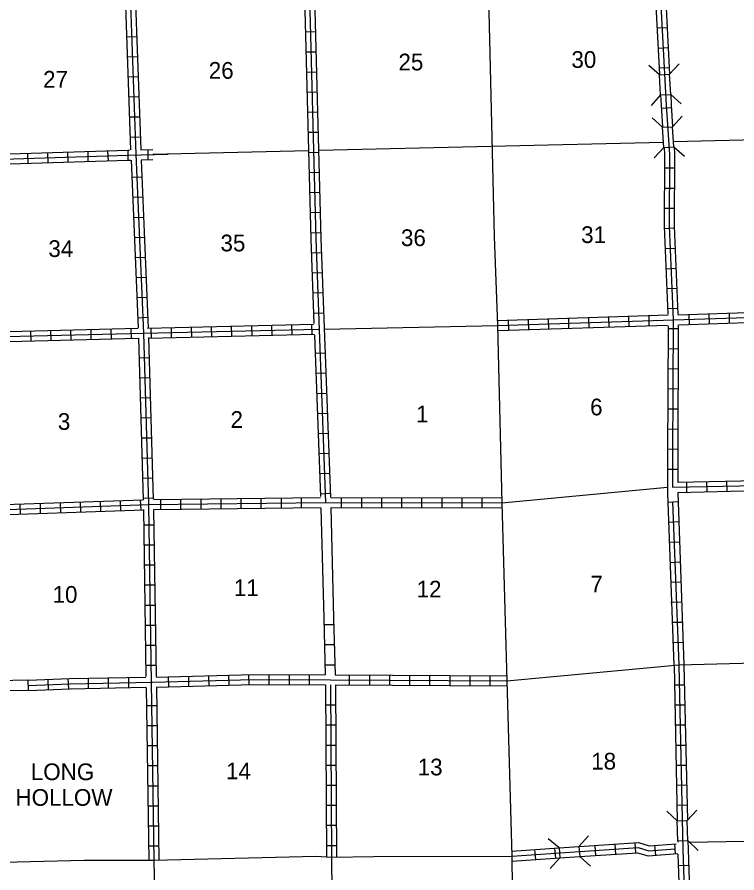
# Model space of a CAD drawing. Extents: x 1989549 to 2353218, y 16533709 to 16909437.
# Drawn here: x 2110477 to 2131979, y 16604560 to 16630131 of the extents above; entities that cross this region are included whole.
import ezdxf

# ---------------------------------------------------------------- set-up
doc = ezdxf.new("R2010")
doc.units = 0
for name, color, linetype in [('L10', 7, 'Continuous'), ('L11', 7, 'Continuous'), ('L13', 7, 'Continuous'), ('L14', 7, 'Continuous'), ('L16', 7, 'Continuous'), ('L18', 7, 'Continuous'), ('L4', 7, 'Continuous'), ('L8', 7, 'Continuous'), ('L9', 7, 'Continuous')]:
    doc.layers.add(name, color=color, linetype=linetype)

msp = doc.modelspace()

# ---------------------------------------------------------------- linework, layer by layer
at = {"layer": 'L10'}
for p, q in [((2110811, 16610314), (2108622, 16610269)), ((2110811, 16610014), (2108629, 16609969))]:
    msp.add_line(p, q, dxfattribs=at)
at = {"layer": 'L11'}
for p, q in [((2119552, 16615464), (2119635, 16612175)), ((2119844, 16615481), (2119933, 16612179))]:
    msp.add_line(p, q, dxfattribs=at)
at = {"layer": 'L13'}
for p, q in [((2130085, 16626414), (2134935, 16626531)), ((2119486, 16626156), (2129785, 16626398)), ((2114529, 16626038), (2119186, 16626148)), ((2119652, 16620806), (2124827, 16620914)), ((2124960, 16615614), (2129910, 16616081)), ((2130552, 16605473), (2132209, 16605504)), ((2114561, 16604939), (2114701, 16599514)), ((2119869, 16605031), (2119963, 16597185))]:
    msp.add_line(p, q, dxfattribs=at)
at = {"layer": 'L18'}
for p, q in [((2129669, 16628406), (2129352, 16628689)), ((2129969, 16628423), (2130252, 16628739)), ((2129669, 16628406), (2129969, 16628423)), ((2129702, 16627806), (2129669, 16628406)), ((2130002, 16627823), (2129969, 16628423)), ((2129702, 16627806), (2129419, 16627489)), ((2129702, 16627806), (2130002, 16627823)), ((2130002, 16627823), (2130319, 16627539)), ((2129760, 16626839), (2129452, 16627123)), ((2130060, 16626856), (2130344, 16627173)), ((2129760, 16626839), (2130060, 16626856)), ((2129794, 16626239), (2129760, 16626839)), ((2130094, 16626256), (2130060, 16626856)), ((2129794, 16626239), (2129510, 16625923)), ((2129794, 16626239), (2130094, 16626256)), ((2130094, 16626256), (2130410, 16625973)), ((2130194, 16606114), (2129885, 16606406)), ((2130494, 16606123), (2130785, 16606431)), ((2130194, 16606114), (2130494, 16606123)), ((2130210, 16605514), (2130194, 16606114)), ((2130510, 16605523), (2130494, 16606123)), ((2126669, 16605306), (2126344, 16605581)), ((2127260, 16605348), (2127544, 16605664)), ((2126669, 16605306), (2127260, 16605348)), ((2126669, 16605306), (2126685, 16605006)), ((2127260, 16605348), (2127285, 16605048)), ((2130210, 16605514), (2130510, 16605523)), ((2130510, 16605523), (2130819, 16605231)), ((2126685, 16605006), (2127285, 16605048)), ((2127285, 16605048), (2127602, 16604764)), ((2126685, 16605006), (2126402, 16604689))]:
    msp.add_line(p, q, dxfattribs=at)
at = {"layer": 'L4'}
msp.add_line((2125252, 16605056), (2125269, 16604114), dxfattribs=at)
for points in [[(2124535, 16631539), (2124635, 16627373), (2124727, 16623573), (2124827, 16620914), (2124960, 16615614), (2125110, 16610298), (2125252, 16605056)], [(2125110, 16610298), (2130244, 16610781), (2135535, 16610914)], [(2107859, 16604791), (2109261, 16604856), (2112478, 16604939), (2114561, 16604939), (2119411, 16605056), (2119869, 16605031), (2121136, 16605048), (2125252, 16605056)]]:
    msp.add_lwpolyline(points, dxfattribs=at)
at = {"layer": 'L8'}
for p, q in [((2119094, 16629689), (2119394, 16629698)), ((2129594, 16629806), (2129894, 16629823)), ((2113752, 16629539), (2114052, 16629556)), ((2119111, 16629089), (2119411, 16629098)), ((2129627, 16629206), (2129927, 16629223)), ((2113769, 16628948), (2114069, 16628956)), ((2129660, 16628614), (2129960, 16628623)), ((2113794, 16628348), (2114094, 16628356)), ((2119119, 16628489), (2119419, 16628498)), ((2119136, 16627889), (2119436, 16627898)), ((2113819, 16627748), (2114119, 16627756)), ((2119152, 16627289), (2119452, 16627298)), ((2129727, 16627406), (2130027, 16627431)), ((2113836, 16627148), (2114136, 16627156)), ((2113861, 16626548), (2114161, 16626556)), ((2119169, 16626689), (2119469, 16626698)), ((2110786, 16626064), (2110794, 16625764)), ((2111386, 16626081), (2111394, 16625781)), ((2111986, 16626098), (2111994, 16625798)), ((2112586, 16626114), (2112594, 16625814)), ((2113177, 16626139), (2113194, 16625839)), ((2113786, 16626156), (2113786, 16625856)), ((2114386, 16626164), (2114386, 16625873)), ((2119186, 16626089), (2119486, 16626098)), ((2119202, 16625489), (2119502, 16625498)), ((2129819, 16625623), (2130119, 16625623)), ((2113902, 16625348), (2114202, 16625356)), ((2129810, 16625023), (2130110, 16625023)), ((2113936, 16624748), (2114227, 16624756)), ((2119219, 16624889), (2119519, 16624898)), ((2119236, 16624289), (2119536, 16624298)), ((2129810, 16624423), (2130110, 16624423)), ((2113961, 16624148), (2114261, 16624156)), ((2129802, 16623814), (2130102, 16623831)), ((2113986, 16623548), (2114286, 16623556)), ((2119244, 16623689), (2119544, 16623698)), ((2129835, 16623214), (2130135, 16623231)), ((2114011, 16622948), (2114311, 16622956)), ((2119269, 16623089), (2119569, 16623098)), ((2119294, 16622489), (2119586, 16622498)), ((2129860, 16622614), (2130160, 16622631)), ((2114036, 16622348), (2114336, 16622364)), ((2129885, 16622023), (2130185, 16622031)), ((2114061, 16621748), (2114361, 16621764)), ((2119311, 16621889), (2119611, 16621898)), ((2129910, 16621423), (2130210, 16621431)), ((2114086, 16621148), (2114386, 16621164)), ((2119336, 16621289), (2119636, 16621298)), ((2124819, 16621064), (2129927, 16621231)), ((2124827, 16620914), (2135343, 16621256)), ((2127544, 16621156), (2127552, 16620856)), ((2128144, 16621173), (2128152, 16620873)), ((2128744, 16621189), (2128752, 16620889)), ((2129344, 16621214), (2129352, 16620914)), ((2130219, 16621239), (2135185, 16621398)), ((2130544, 16621248), (2130552, 16620948)), ((2131144, 16621273), (2131152, 16620973)), ((2131744, 16621289), (2131752, 16620989)), ((2116894, 16620598), (2116886, 16620898)), ((2117494, 16620614), (2117486, 16620914)), ((2118094, 16620623), (2118086, 16620923)), ((2118694, 16620639), (2118686, 16620939)), ((2119294, 16620648), (2119286, 16620948)), ((2124835, 16620764), (2129902, 16620931)), ((2125144, 16621073), (2125152, 16620773)), ((2125744, 16621098), (2125752, 16620798)), ((2126344, 16621114), (2126352, 16620814)), ((2126944, 16621131), (2126952, 16620831)), ((2130244, 16620939), (2135185, 16621098)), ((2110894, 16620456), (2110886, 16620756)), ((2111494, 16620473), (2111486, 16620773)), ((2112094, 16620489), (2112086, 16620789)), ((2112694, 16620498), (2112686, 16620798)), ((2113294, 16620514), (2113286, 16620814)), ((2113894, 16620531), (2113886, 16620831)), ((2114494, 16620548), (2114486, 16620848)), ((2115094, 16620556), (2115086, 16620856)), ((2115694, 16620573), (2115686, 16620873)), ((2116294, 16620581), (2116286, 16620881)), ((2129927, 16620831), (2130227, 16620823)), ((2129927, 16620231), (2130227, 16620223)), ((2114127, 16619948), (2114427, 16619964)), ((2119377, 16620089), (2119677, 16620098)), ((2129919, 16619631), (2130219, 16619623)), ((2114144, 16619356), (2114444, 16619364)), ((2119402, 16619489), (2119702, 16619498)), ((2119427, 16618889), (2119719, 16618898)), ((2129919, 16619031), (2130219, 16619023)), ((2114161, 16618756), (2114461, 16618764)), ((2129919, 16618431), (2130219, 16618423)), ((2114177, 16618156), (2114477, 16618164)), ((2119444, 16618289), (2119744, 16618298)), ((2129910, 16617831), (2130210, 16617823)), ((2114194, 16617556), (2114494, 16617564)), ((2119469, 16617689), (2119769, 16617698)), ((2119486, 16617089), (2119786, 16617106)), ((2129910, 16617231), (2130210, 16617223)), ((2114211, 16616956), (2114511, 16616964)), ((2129910, 16616623), (2130210, 16616623)), ((2114227, 16616356), (2114527, 16616364)), ((2119511, 16616489), (2119811, 16616506)), ((2130060, 16616081), (2140668, 16616331)), ((2130219, 16616231), (2135193, 16616348)), ((2130210, 16615931), (2135202, 16616048)), ((2130469, 16616239), (2130477, 16615939)), ((2131069, 16616256), (2131077, 16615956)), ((2131669, 16616273), (2131677, 16615973)), ((2119536, 16615889), (2119836, 16615906)), ((2120161, 16615781), (2120161, 16615481)), ((2120761, 16615781), (2120761, 16615481)), ((2129910, 16615898), (2130094, 16610764)), ((2130210, 16615931), (2130394, 16610773)), ((2110561, 16615581), (2110569, 16615281)), ((2111161, 16615606), (2111169, 16615306)), ((2111761, 16615623), (2111769, 16615323)), ((2112361, 16615648), (2112369, 16615348)), ((2112961, 16615664), (2112969, 16615364)), ((2113552, 16615689), (2113569, 16615389)), ((2114152, 16615706), (2114169, 16615406)), ((2114244, 16615756), (2114544, 16615764)), ((2114402, 16615564), (2114561, 16604939)), ((2114761, 16615723), (2114761, 16615423)), ((2115361, 16615723), (2115361, 16615423)), ((2115961, 16615731), (2115961, 16615431)), ((2116561, 16615739), (2116561, 16615439)), ((2117161, 16615748), (2117161, 16615448)), ((2117761, 16615756), (2117761, 16615456)), ((2118361, 16615764), (2118361, 16615464)), ((2118961, 16615773), (2118961, 16615473)), ((2121361, 16615773), (2121361, 16615473)), ((2121961, 16615773), (2121961, 16615473)), ((2122561, 16615773), (2122561, 16615473)), ((2123161, 16615773), (2123161, 16615473)), ((2123761, 16615764), (2123761, 16615464)), ((2124360, 16615764), (2124360, 16615464)), ((2129919, 16615639), (2130219, 16615656)), ((2114252, 16615423), (2114327, 16610431)), ((2114552, 16615414), (2114627, 16610431)), ((2129952, 16615039), (2130252, 16615056)), ((2114261, 16614964), (2114561, 16614964)), ((2114269, 16614364), (2114569, 16614364)), ((2129960, 16614439), (2130260, 16614456)), ((2114277, 16613764), (2114577, 16613764)), ((2129994, 16613839), (2130294, 16613856)), ((2129994, 16613248), (2130294, 16613256)), ((2114286, 16613164), (2114586, 16613164)), ((2114294, 16612564), (2114594, 16612564)), ((2130010, 16612648), (2130310, 16612656)), ((2114302, 16611964), (2114602, 16611964)), ((2119635, 16612175), (2119678, 16610481)), ((2119640, 16611981), (2119938, 16611981)), ((2119933, 16612179), (2119979, 16610481)), ((2130044, 16612048), (2130344, 16612056)), ((2130060, 16611448), (2130360, 16611456)), ((2114319, 16611364), (2114619, 16611364)), ((2119655, 16611381), (2119954, 16611381)), ((2114327, 16610764), (2114627, 16610764)), ((2119671, 16610781), (2119971, 16610781)), ((2115011, 16610123), (2115002, 16610423)), ((2115611, 16610139), (2115602, 16610439)), ((2116211, 16610156), (2116202, 16610456)), ((2116811, 16610173), (2116802, 16610473)), ((2117411, 16610189), (2117402, 16610489)), ((2118011, 16610189), (2118011, 16610489)), ((2118611, 16610189), (2118611, 16610489)), ((2119211, 16610181), (2119211, 16610481)), ((2120411, 16610181), (2120411, 16610481)), ((2121011, 16610173), (2121011, 16610473)), ((2121611, 16610173), (2121611, 16610473)), ((2122211, 16610164), (2122211, 16610464)), ((2122811, 16610164), (2122811, 16610464)), ((2123411, 16610156), (2123411, 16610456)), ((2124010, 16610156), (2124010, 16610456)), ((2124610, 16610148), (2124610, 16610448)), ((2110819, 16610014), (2110803, 16610314)), ((2111419, 16610039), (2111403, 16610339)), ((2112019, 16610064), (2112003, 16610364)), ((2112611, 16610073), (2112611, 16610373)), ((2113211, 16610081), (2113211, 16610381)), ((2113811, 16610098), (2113811, 16610398)), ((2119686, 16610181), (2119719, 16605031)), ((2119836, 16610181), (2119869, 16605031)), ((2119986, 16610181), (2120019, 16605031)), ((2130110, 16610181), (2130410, 16610181)), ((2114336, 16610098), (2114411, 16604939)), ((2114636, 16610123), (2114711, 16604939)), ((2114344, 16609564), (2114644, 16609564)), ((2119686, 16609581), (2119986, 16609581)), ((2130119, 16609581), (2130419, 16609581)), ((2114352, 16608964), (2114652, 16608964)), ((2119694, 16608981), (2119994, 16608981)), ((2130135, 16608981), (2130435, 16608981)), ((2114361, 16608364), (2114661, 16608364)), ((2119694, 16608381), (2119994, 16608381)), ((2130152, 16608381), (2130444, 16608381)), ((2114369, 16607764), (2114669, 16607764)), ((2119702, 16607781), (2120002, 16607781)), ((2130160, 16607781), (2130460, 16607781)), ((2114377, 16607164), (2114677, 16607164)), ((2119702, 16607181), (2120002, 16607181)), ((2130177, 16607181), (2130477, 16607189)), ((2119711, 16606581), (2120011, 16606581)), ((2130185, 16606581), (2130485, 16606589)), ((2114386, 16606564), (2114686, 16606564)), ((2114394, 16605964), (2114694, 16605964)), ((2119711, 16605981), (2120011, 16605981)), ((2114402, 16605364), (2114702, 16605364)), ((2119719, 16605381), (2120019, 16605381)), ((2126535, 16605298), (2126560, 16604998)), ((2127735, 16605373), (2127752, 16605081)), ((2128335, 16605414), (2128352, 16605114)), ((2128935, 16605456), (2128952, 16605156)), ((2129519, 16605389), (2129544, 16605089)), ((2130119, 16605431), (2130135, 16605131)), ((2125935, 16605256), (2125960, 16604956)), ((2130235, 16604781), (2130535, 16604789))]:
    msp.add_line(p, q, dxfattribs=at)
for points in [[(2119044, 16631489), (2119252, 16623498), (2119344, 16620973)], [(2119194, 16631489), (2119402, 16623506), (2119694, 16615631)], [(2119344, 16631489), (2119552, 16623514), (2119836, 16615781)], [(2129502, 16631606), (2129669, 16628414)], [(2129652, 16631614), (2129869, 16627498), (2129969, 16626023), (2129952, 16623881), (2130077, 16621098), (2130060, 16617031), (2130060, 16616081)], [(2129802, 16631598), (2129969, 16628431)], [(2113686, 16631339), (2113869, 16626164)], [(2113836, 16631348), (2114027, 16626039), (2114252, 16620689), (2114402, 16615564)], [(2113986, 16631356), (2114169, 16626173)], [(2129702, 16627806), (2129719, 16627489), (2129760, 16626848)], [(2130002, 16627831), (2130019, 16627506), (2130060, 16626856)], [(2101569, 16625664), (2103503, 16625748), (2108803, 16625848), (2113786, 16626006), (2114986, 16626031)], [(2108954, 16626006), (2113786, 16626156), (2113836, 16626156)], [(2114161, 16626164), (2114527, 16626172)], [(2129802, 16626239), (2129819, 16626014), (2129802, 16623881), (2129919, 16621256)], [(2130102, 16626256), (2130119, 16626031), (2130102, 16623881), (2130219, 16621256)], [(2108961, 16625706), (2113786, 16625856), (2113869, 16625856)], [(2113886, 16625856), (2114094, 16620848)], [(2114186, 16625864), (2114533, 16625872)], [(2114186, 16625856), (2114394, 16620839)], [(2114377, 16620839), (2119327, 16620956)], [(2129927, 16620906), (2129910, 16617031), (2129910, 16615898)], [(2130227, 16620939), (2130210, 16617031), (2130210, 16616223)], [(2098320, 16620248), (2103628, 16620423), (2106378, 16620473), (2106811, 16620373), (2107561, 16620514), (2108911, 16620556), (2114252, 16620689), (2119477, 16620806)], [(2109061, 16620706), (2114094, 16620839)], [(2114402, 16620539), (2119361, 16620656)], [(2109069, 16620406), (2114094, 16620539)], [(2114102, 16620539), (2114244, 16615706)], [(2114402, 16620556), (2114544, 16615723)], [(2119361, 16620631), (2119536, 16615806)], [(2114561, 16615714), (2119536, 16615781)], [(2119844, 16615781), (2124960, 16615764)], [(2090836, 16614714), (2093336, 16614789), (2098561, 16615156), (2101228, 16615206), (2109053, 16615381), (2114402, 16615564), (2119694, 16615631), (2124960, 16615614)], [(2109194, 16615539), (2114244, 16615706)], [(2098611, 16615006), (2101228, 16615056), (2109061, 16615231), (2114261, 16615406)], [(2114561, 16615414), (2119536, 16615481)], [(2119861, 16615481), (2124960, 16615464)], [(2125110, 16610298), (2130244, 16610781), (2135535, 16610914), (2140818, 16611048), (2146193, 16611148)], [(2130102, 16610764), (2130194, 16606123)], [(2130244, 16610781), (2130369, 16605248), (2130535, 16600298), (2130627, 16594764)], [(2130394, 16610781), (2130502, 16606131)], [(2110803, 16610314), (2112044, 16610364), (2114319, 16610406)], [(2114627, 16610406), (2117527, 16610489), (2119678, 16610481)], [(2119979, 16610481), (2125110, 16610448)], [(2110811, 16610164), (2112053, 16610214), (2114519, 16610256), (2117527, 16610339), (2119836, 16610331), (2125110, 16610298)], [(2114644, 16610106), (2117527, 16610189), (2119686, 16610181)], [(2119986, 16610181), (2125110, 16610148)], [(2110819, 16610014), (2112061, 16610064), (2114327, 16610106)], [(2125244, 16605206), (2126669, 16605306)], [(2125252, 16605056), (2129027, 16605314), (2129344, 16605223), (2130127, 16605281)], [(2127269, 16605348), (2129044, 16605464), (2129360, 16605373), (2130169, 16605431)], [(2130210, 16605514), (2130210, 16605481)], [(2130510, 16605523), (2130519, 16605256), (2130685, 16600298), (2130685, 16600189)], [(2127277, 16605048), (2129010, 16605164), (2129327, 16605073), (2130219, 16605139)], [(2130219, 16605123), (2130385, 16600298), (2130385, 16600214)], [(2125260, 16604906), (2126685, 16605006)]]:
    msp.add_lwpolyline(points, dxfattribs=at)
at = {"layer": 'L9'}
msp.add_line((2130052, 16615648), (2130244, 16610781), dxfattribs=at)

# ---------------------------------------------------------------- texts
at = {"layer": 'L14'}
for s, p in [('30', (2127035, 16628614)), ('25', (2121869, 16628539)), ('26', (2116202, 16628289)), ('27', (2111253, 16628023)), ('36', (2121944, 16623289)), ('31', (2127327, 16623381)), ('34', (2111411, 16622964)), ('35', (2116552, 16623131)), ('6', (2127594, 16618231)), ('2', (2116852, 16617856)), ('1', (2122394, 16618023)), ('3', (2111694, 16617798)), ('11', (2116952, 16612831)), ('12', (2122411, 16612789)), ('7', (2127602, 16612939)), ('10', (2111536, 16612631)), ('18', (2127627, 16607648)), ('14', (2116719, 16607356)), ('13', (2122444, 16607473))]:
    msp.add_text(s, height=500, rotation=360, dxfattribs=at).set_placement(p)
at = {"layer": 'L16'}
for s, p in [('LONG', (2110886, 16607331)), ('HOLLOW', (2110428, 16606564))]:
    msp.add_text(s, height=500, rotation=360, dxfattribs=at).set_placement(p)

doc.saveas('drawing.dxf')
